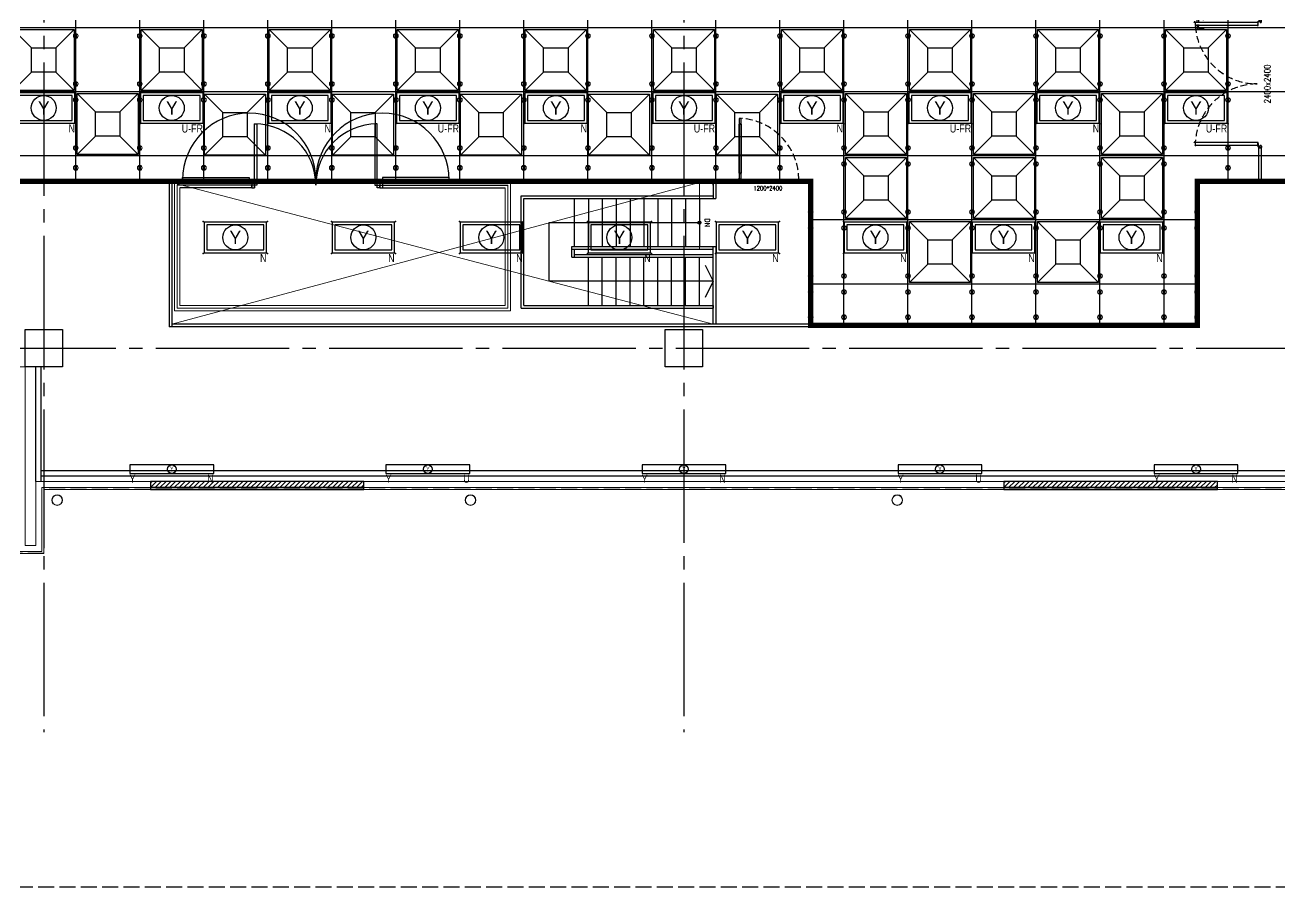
# Model space of a CAD drawing. Extents: x -17313 to 41501, y -1010 to 11880.
# Drawn here: x 12685 to 15037, y -1010 to 605 of the extents above; entities that cross this region are included whole.
import ezdxf
from ezdxf.enums import TextEntityAlignment as Align

# ---------------------------------------------------------------- set-up
doc = ezdxf.new("R2010")
doc.units = 0
doc.header["$LTSCALE"] = 100
for name, pattern in [('188K-SM-03-F10-ARCH-PA-Y2257103$0$AP5A-SM-03-F20-ARCH-PA-Y2230801+Y2230803$0$ALL-PA-TXT-Y2221201$0$DASHED', [19.05, 12.7, -6.35]), ('188K-SM-03-F10-ARCH-PA-Y2257103$0$DASHED', [19.05, 12.7, -6.35]), ('X-S-FAB-L10$0$COL-CEN-LIN', [3.25, 2.5, -0.25, 0.25, -0.25]), ('X-S-FAB-L10$0$HIDDEN', [0.4, 0.3, -0.1])]:
    doc.linetypes.add(name, pattern=pattern)
for name, color, linetype in [('0-xref', 8, 'Continuous'), ('188K-SM-03-F10-ARCH-CEIL-Y2257103$0$K-CEIL-4.2', 8, 'Continuous'), ('188K-SM-03-F10-ARCH-CEIL-Y2257103$0$K-CEIL-4.2-AREA', 8, 'Continuous'), ('188K-SM-03-F10-ARCH-PA-Y2257103$0$K-Door', 53, 'Continuous'), ('188K-SM-03-F10-ARCH-PA-Y2257103$0$K-P1S-4.2-單抗', 53, 'Continuous'), ('188K-SM-03-F10-ARCH-PA-Y2257103$0$K-P2D-4.2-雙抗', 53, 'Continuous'), ('188K-SM-03-F10-ARCH-PA-Y2257103$0$K-岩棉 2hr 7.5-非抗', 53, 'Continuous'), ('188K-SM-06-F10-ELEC-LIGHT-Y2257103$0$E-LIGHT(Y)-N', 253, 'Continuous'), ('188K-SM-06-F10-ELEC-LIGHT-Y2257103$0$E-LIGHT(Y)-U FR', 253, 'Continuous'), ('188K-SM-06-F10-ELEC-LIGHT-Y2257103$0$E-LIGHT(Y)-U XLPE', 253, 'Continuous'), ('188K-SM-06-F10-HVAC-FFU-Y2257103$0$AC-FFU-ULPA+化學濾網-', 254, 'Continuous'), ('188K-SM-07-F15-ARCH-CATW-Y2257103$0$K-扶手', 160, 'Continuous'), ('X-S-FAB-L10$0$0-arr', 8, 'Continuous'), ('X-S-FAB-L10$0$0-DIM-TXT', 8, 'Continuous'), ('X-S-FAB-L10$0$12', 8, 'Continuous'), ('X-S-FAB-L10$0$A-OBJE-MEP', 8, 'Continuous'), ('X-S-FAB-L10$0$A-WALL-EX', 8, 'Continuous'), ('X-S-FAB-L10$0$BLOCK', 8, 'Continuous'), ('X-S-FAB-L10$0$CCL', 8, 'X-S-FAB-L10$0$COL-CEN-LIN'), ('X-S-FAB-L10$0$COL', 8, 'Continuous'), ('X-S-FAB-L10$0$COL-S', 8, 'Continuous'), ('X-S-FAB-L10$0$Door', 8, 'Continuous'), ('X-S-FAB-L10$0$DW_Frame', 8, 'Continuous'), ('X-S-FAB-L10$0$ELEV', 8, 'Continuous'), ('X-S-FAB-L10$0$HID', 8, 'X-S-FAB-L10$0$HIDDEN'), ('X-S-FAB-L10$0$HR', 8, 'Continuous'), ('X-S-FAB-L10$0$OPEN', 8, 'Continuous'), ('X-S-FAB-L10$0$ST', 8, 'Continuous'), ('X-S-FAB-L10$0$TXT', 8, 'Continuous'), ('X-S-FAB-L10$0$WALL_188K_EX', 8, 'Continuous')]:
    doc.layers.add(name, color=color, linetype=linetype)
doc.layers.add('188K-SM-03-F10-ARCH-CEIL-Y2257103$0$K-吊點-標準', color=8, linetype='Continuous', lineweight=9)
doc.layers.add('188K-SM-06-F10-ELEC-LIGHT-Y2257103$0$Defpoints-CAS', color=253, linetype='Continuous', plot=False)
doc.styles.add('188K-SM-03-F10-ARCH-PA-Y2257103$0$14P7-XFDP10$0$AA-TXT', font='simplex.shx', dxfattribs={"width": 0.8, "bigfont": 'chineset.shx'})
doc.styles.add('188K-SM-03-F10-ARCH-PA-Y2257103$0$AP5A-SM-03-F20-ARCH-PA-Y2230801+Y2230803$0$ALL-PA-TXT-Y2221201$0$Standard', font='txt.shx', dxfattribs={"bigfont": 'chineset.shx'})
doc.styles.add('188K-SM-06-F10-ELEC-LIGHT-Y2257103$0$AE', font='isocp.shx', dxfattribs={"bigfont": 'chineset.shx'})
doc.styles.add('188K-SM-06-F10-ELEC-LIGHT-Y2257103$0$Standard', font='arial.ttf')
doc.styles.add('188K-SM-06-F10-ELEC-LIGHT-Y2257103$0$xCI-5-F20-03-燈具$0$Standard', font='')
doc.styles.add('X-S-FAB-L10$0$CHINA', font='simplex.shx', dxfattribs={"width": 0.75, "bigfont": 'chineset.shx'})
doc.styles.add('X-S-FAB-L10$0$Standard', font='', dxfattribs={"width": 0.8})
doc.styles.add('X-S-FAB-L10$0$TG_NOTE_TEXT', font='simplex.shx', dxfattribs={"width": 0.75, "bigfont": 'chineset.shx'})
doc.styles.get('188K-SM-06-F10-ELEC-LIGHT-Y2257103$0$xCI-5-F20-03-燈具$0$Standard').set_extended_font_data('PMingLiU')
doc.styles.get('X-S-FAB-L10$0$Standard').set_extended_font_data('Microsoft JhengHei')
doc.linetypes.add('188K-SM-07-F15-ARCH-CATW-Y2257103$0$FENCELINE1', pattern='A,6.35,-2.54,[133,ltypeshp.shx,S=2.54,R=0,X=-2.54,Y=0],-2.54,25.4', length=36.83)

# ---------------------------------------------------------------- blocks, each defined once
blk = doc.blocks.new('X-S-FAB-L10$0$FAB2-L05')
at = {"layer": 'X-S-FAB-L10$0$CCL'}
for p, q in [((-13440, 11005), (-13440, 0)), ((-12240, 11005), (-12240, 0)), ((-26880, 720), (1210, 720))]:
    blk.add_line(p, q, dxfattribs=at)
at = {"layer": 'X-S-FAB-L10$0$COL-S'}
for points in [[(-13475, 755), (-13405, 755), (-13405, 685), (-13475, 685)], [(-12275, 755), (-12205, 755), (-12205, 685), (-12275, 685)]]:
    blk.add_lwpolyline(points, close=True, dxfattribs=at)
blk = doc.blocks.new('*U220')
at = {"color": 0}
for p, q in [((-5, -5), (-5, 0)), ((235, -5), (235, 0))]:
    blk.add_line(p, q, dxfattribs=at)
for points in [[(0, 0), (0, 115), (4.375, 115), (4.375, 0)], [(230, 0), (230, 115), (225.625, 115), (225.625, 0)]]:
    blk.add_lwpolyline(points, close=True, dxfattribs=at)
for centre, start, end in [((0, 0), 0, 90), ((230, 0), 90, 180)]:
    blk.add_arc(centre, 115, start, end, dxfattribs=at)
at = {"layer": 'X-S-FAB-L10$0$DW_Frame'}
for points in [[(-5, -5), (0, -5), (0, 0), (-5, 0)], [(235, -5), (230, -5), (230, 0), (235, 0)]]:
    blk.add_lwpolyline(points, dxfattribs=at)
at = {"color": 0, "style": 'X-S-FAB-L10$0$TG_NOTE_TEXT', "width": 0.5, "flags": 1}
blk.add_attdef('WH', text='', height=20, dxfattribs=at).set_placement((235, 5), align=Align.BOTTOM_LEFT)
at = {"color": 0, "style": 'X-S-FAB-L10$0$Standard', "width": 0.5}
for tag, p in [('NO', (-5, 5)), ('TYPE', (24.375, 5))]:
    blk.add_attdef(tag, text='', height=10, dxfattribs=at).set_placement(p, align=Align.BOTTOM_RIGHT)
blk.add_attdef('DESC', text='', height=10, dxfattribs=at).set_placement((24.375, 10), align=Align.BOTTOM_LEFT)
blk = doc.blocks.new('X-S-FAB-L10')
at = {"layer": 'X-S-FAB-L10$0$WALL_188K_EX'}
h = blk.add_hatch(dxfattribs=at)
h.set_pattern_fill('LINE', color=256, scale=2, angle=45)
h.set_pattern_definition([(45, (13221.6165, -265), (-4.49013, 4.49013), [])])
h.paths.add_polyline_path([(12920, -261.5), (13320, -261.5), (13320, -250), (12920, -250)])
h = blk.add_hatch(dxfattribs=at)
h.set_pattern_fill('LINE', color=256, scale=2, angle=45)
h.set_pattern_definition([(45, (14821.6165, -265), (-4.49013, 4.49013), [])])
h.paths.add_polyline_path([(14520, -261.5), (14920, -261.5), (14920, -250), (14520, -250)])
for p, q in [((13100, 310, 0), (13100, 315, 0)), ((13360, 310, 0), (13360, 315, 0))]:
    blk.add_line(p, q)
at = {"elevation": 0}
for points in [[(13105, 315), (12980, 315), (12980, 319.4), (13105, 319.4)], [(13355, 315), (13480, 315), (13480, 319.4), (13355, 319.4)]]:
    blk.add_lwpolyline(points, close=True, dxfattribs=at)
for centre in [(13105, 315, 0), (13355, 315, 0)]:
    blk.add_arc(centre, 125, 0, 180)
at = {"layer": 'X-S-FAB-L10$0$0-arr'}
for p, q in [((13960, 155), (13975, 125)), ((13975, 125), (13960, 95))]:
    blk.add_line(p, q, dxfattribs=at)
blk.add_circle((13949, 235), 3, dxfattribs=at)
at = {"layer": 'X-S-FAB-L10$0$12'}
for p, q in [((13667.5, 125), (13667.5, 235)), ((13667.5, 235), (13949, 235)), ((13975, 125), (13667.5, 125))]:
    blk.add_line(p, q, dxfattribs=at)
at = {"layer": 'X-S-FAB-L10$0$A-OBJE-MEP', "lineweight": 0, "flags": 128}
for points in [[(12754.5, -285, 1), (12735.5, -285, 1)], [(13529.5, -285, 1), (13510.5, -285, 1)], [(14329.5, -285, 1), (14310.5, -285, 1)]]:
    blk.add_lwpolyline(points, format="xyb", close=True, dxfattribs=at)
at = {"layer": 'X-S-FAB-L10$0$A-OBJE-MEP', "lineweight": 0}
for centre in [(12745, -285), (13520, -285), (14320, -285)]:
    blk.add_circle(centre, 10, dxfattribs=at)
at = {"layer": 'X-S-FAB-L10$0$A-WALL-EX', "lineweight": 0}
for p, q in [((12920, -265), (12920, -250)), ((13320, -265), (13320, -250)), ((14520, -265), (14520, -250)), ((14920, -265), (14920, -250)), ((12716.5, -261.5), (12716.5, -265)), ((12720, -261.5), (12716.5, -261.5)), ((12716.5, -261.5), (12716.5, -265)), ((12716.5, -265), (12716.5, -381.5)), ((12920, -261.5), (12720, -261.5)), ((14520, -261.5), (13320, -261.5)), ((15120, -261.5), (14920, -261.5)), ((12673.5, -381.5), (12685, -381.5)), ((12673.5, -381.5), (12685, -381.5)), ((12705, -381.5), (12685, -381.5)), ((12705, -381.5), (12716.5, -381.5)), ((12705, -381.5), (12716.5, -381.5))]:
    blk.add_line(p, q, dxfattribs=at)
at = {"layer": 'X-S-FAB-L10$0$A-WALL-EX', "lineweight": 0, "flags": 128}
for points in [[(12685, -35), (12673.5, -35)], [(12685, -370), (12685, -35)], [(12705, -250), (12705, -261.5)], [(12920, -250), (12705, -250)], [(14520, -250), (13320, -250)], [(15135, -250), (14920, -250)], [(12705, -261.5), (12705, -370)], [(12720, -265), (12920, -265)], [(12720, -385), (12720, -265)], [(15120, -265), (12720, -265)], [(15120, -265), (12720, -265)], [(15120, -265), (12720, -265)], [(12920, -265), (12720, -265)], [(12920, -265), (12720, -265)], [(12920, -265), (12720, -265)], [(12920, -265), (12720, -265)], [(13320, -265), (14520, -265)], [(14520, -265), (13320, -265)], [(14520, -265), (13320, -265)], [(14520, -265), (13320, -265)], [(14520, -265), (13320, -265)], [(14920, -265), (15120, -265)], [(15120, -265), (14920, -265)], [(15120, -265), (14920, -265)], [(15120, -265), (14920, -265)], [(15120, -265), (14920, -265)], [(12705, -370), (12685, -370)], [(12673.5, -385), (12716.5, -385)], [(12720, -385), (12716.5, -385)]]:
    blk.add_lwpolyline(points, dxfattribs=at)
at = {"layer": 'X-S-FAB-L10$0$COL'}
blk.add_line((13975, 125), (13667.5, 125), dxfattribs=at)
at = {"layer": 'X-S-FAB-L10$0$COL-S'}
for p, q in [((12685, 35), (12755, 35)), ((12685, -35), (12685, 35)), ((12755, 35), (12755, -35)), ((12755, -35), (12685, -35))]:
    blk.add_line(p, q, dxfattribs=at)
at = {"layer": 'X-S-FAB-L10$0$Door'}
blk.add_line((13110, 300), (13110, 305), dxfattribs=at)
at = {"layer": 'X-S-FAB-L10$0$DW_Frame', "elevation": 0}
for points in [[(13100, 310), (13105, 310), (13105, 315), (13100, 315)], [(13360, 310), (13355, 310), (13355, 315), (13360, 315)]]:
    blk.add_lwpolyline(points, dxfattribs=at)
at = {"layer": 'X-S-FAB-L10$0$ELEV', "lineweight": 0}
for p, q in [((12970, 75), (12970, 305)), ((12975, 300), (12975, 80)), ((13585, 80), (13585, 300)), ((13590, 305), (13590, 75)), ((13590, 75), (12970, 75)), ((12975, 80), (13585, 80))]:
    blk.add_line(p, q, dxfattribs=at)
at = {"layer": 'X-S-FAB-L10$0$ELEV'}
for p, q in [((13110, 305), (12970, 305)), ((13110, 300), (12975, 300)), ((13350, 305), (13590, 305)), ((13350, 300), (13350, 305)), ((13350, 300), (13585, 300))]:
    blk.add_line(p, q, dxfattribs=at)
at = {"layer": 'X-S-FAB-L10$0$ELEV', "lineweight": 0}
blk.add_lwpolyline([(13595, 310), (13595, 70), (12965, 70), (12965, 310)], close=True, dxfattribs=at)
at = {"layer": 'X-S-FAB-L10$0$HID'}
for p, q in [((15120, -265), (12720, -265)), ((12720, -265), (12720, -385)), ((12720, -385), (12670, -385)), ((2509.4, -1010), (17209, -1010))]:
    blk.add_line(p, q, dxfattribs=at)
at = {"layer": 'X-S-FAB-L10$0$HR'}
for p, q in [((13975, 310, 0), (13975, 280, 0)), ((13975, 305, 0), (13975, 310, 0)), ((13975, 310, 0), (13980, 310, 0)), ((13980, 310, 0), (13980, 280, 0)), ((13615, 285), (13975, 285, 0)), ((13615, 75), (13615, 285)), ((13620, 280), (13980, 280, 0)), ((13620, 80), (13620, 280)), ((13710, 190), (13975, 190, 0)), ((13710, 170), (13710, 190)), ((13975, 185, 0), (13975, 190, 0)), ((13975, 45), (13975, 190)), ((13975, 190), (13980, 190)), ((13980, 190), (13980, 45)), ((13710, 185), (13975, 185, 0)), ((13710, 170), (13975, 170)), ((13715, 170), (13715, 185)), ((13715, 175), (13975, 175)), ((13975, 170), (13975, 175)), ((13615, 75), (13975, 75)), ((13620, 80), (13975, 80)), ((13975, 80), (13975, 75)), ((13980, 45), (13975, 45))]:
    blk.add_line(p, q, dxfattribs=at)
at = {"layer": 'X-S-FAB-L10$0$OPEN', "lineweight": 0}
for p, q in [((12960, 310, 0), (13949, 310, 0)), ((12960, 45, 0), (12960, 310, 0)), ((13949, 310, 0), (12960, 45, 0)), ((12960, 310, 0), (13975, 45, 0)), ((13949, 310, 0), (13949, 185, 0)), ((13949, 185, 0), (13975, 185, 0)), ((13975, 185, 0), (13975, 45, 0)), ((13975, 45, 0), (12960, 45, 0))]:
    blk.add_line(p, q, dxfattribs=at)
at = {"layer": 'X-S-FAB-L10$0$OPEN'}
blk.add_line((13975, 45, 0), (13975, 185, 0), dxfattribs=at)
at = {"layer": 'X-S-FAB-L10$0$ST'}
for p, q in [((13715, 190), (13715, 280)), ((13741, 280), (13741, 190)), ((13767, 280), (13767, 190)), ((13793, 280), (13793, 190)), ((13819, 280), (13819, 190)), ((13845, 280), (13845, 190)), ((13871, 280), (13871, 190)), ((13897, 280), (13897, 190)), ((13923, 280), (13923, 190)), ((13949, 280), (13949, 190)), ((13741, 80), (13741, 170)), ((13767, 80), (13767, 170)), ((13793, 80), (13793, 170)), ((13819, 80), (13819, 170)), ((13845, 80), (13845, 170)), ((13871, 80), (13871, 170)), ((13897, 80), (13897, 170)), ((13923, 80), (13923, 170)), ((13949, 80), (13949, 170)), ((13975, 80), (13975, 170))]:
    blk.add_line(p, q, dxfattribs=at)
at = {"layer": 'X-S-FAB-L10$0$WALL_188K_EX'}
for points in [[(12920, -261.5), (13320, -261.5), (13320, -250), (12920, -250)], [(14520, -261.5), (14920, -261.5), (14920, -250), (14520, -250)], [(12920, -265), (13320, -265), (13320, -261.5), (12920, -261.5)], [(14520, -265), (14920, -265), (14920, -261.5), (14520, -261.5)]]:
    blk.add_lwpolyline(points, close=True, dxfattribs=at)
at = {"layer": 'X-S-FAB-L10$0$BLOCK'}
blk.add_blockref('X-S-FAB-L10$0$FAB2-L05', (26160, -720), dxfattribs=at)
at = {"layer": 'X-S-FAB-L10$0$Door'}
blk.add_blockref('*U220', (13115, 305), dxfattribs=at)
at = {"style": 'X-S-FAB-L10$0$TG_NOTE_TEXT', "width": 0.5, "flags": 1}
for p in [(7463.3, 9020), (18268.3, 8649), (11197.8, 4800.2), (16485.8, 4800.2), (25420.3, 2635), (13360, 320, 0), (7463.3, -33.3)]:
    blk.add_attdef('WH', text='', height=20, dxfattribs=at).set_placement(p, align=Align.BOTTOM_LEFT)
at = {"width": 0.5}
for style, p in [('X-S-FAB-L10$0$TG_NOTE_TEXT', (7585, 9020)), ('X-S-FAB-L10$0$TG_NOTE_TEXT', (18390, 8649)), ('X-S-FAB-L10$0$TG_NOTE_TEXT', (11117.5, 4813.5)), ('X-S-FAB-L10$0$TG_NOTE_TEXT', (16607.5, 4813.5)), ('X-S-FAB-L10$0$TG_NOTE_TEXT', (25350, 2635)), ('X-S-FAB-L10$0$Standard', (13129.4, 325, 0)), ('X-S-FAB-L10$0$TG_NOTE_TEXT', (7585, -20))]:
    blk.add_attdef('DESC', text='', height=10, dxfattribs=dict(at, style=style)).set_placement(p, align=Align.BOTTOM_LEFT)
for tag, style, p in [('TYPE', 'X-S-FAB-L10$0$TG_NOTE_TEXT', (7619.3, 9020)), ('NO', 'X-S-FAB-L10$0$TG_NOTE_TEXT', (7650.1, 9020)), ('TYPE', 'X-S-FAB-L10$0$TG_NOTE_TEXT', (18424.2, 8649)), ('NO', 'X-S-FAB-L10$0$TG_NOTE_TEXT', (18455, 8649)), ('NO', 'X-S-FAB-L10$0$TG_NOTE_TEXT', (11088.6, 4813.5)), ('TYPE', 'X-S-FAB-L10$0$TG_NOTE_TEXT', (11151.8, 4813.5)), ('TYPE', 'X-S-FAB-L10$0$TG_NOTE_TEXT', (16641.8, 4813.5)), ('NO', 'X-S-FAB-L10$0$TG_NOTE_TEXT', (16672.6, 4813.5)), ('NO', 'X-S-FAB-L10$0$TG_NOTE_TEXT', (25313, 2635)), ('TYPE', 'X-S-FAB-L10$0$TG_NOTE_TEXT', (25350, 2635)), ('NO', 'X-S-FAB-L10$0$Standard', (13100, 320, 0)), ('TYPE', 'X-S-FAB-L10$0$Standard', (13129.4, 320, 0)), ('TYPE', 'X-S-FAB-L10$0$TG_NOTE_TEXT', (7619.3, -20)), ('NO', 'X-S-FAB-L10$0$TG_NOTE_TEXT', (7650.1, -20))]:
    blk.add_attdef(tag, text='', height=10, dxfattribs=dict(at, style=style)).set_placement(p, align=Align.BOTTOM_RIGHT)
at = {"style": 'X-S-FAB-L10$0$TG_NOTE_TEXT', "width": 0.5, "flags": 1}
for rotation, p in [(180, (43, 7480)), (180, (943, 7480)), (90, (24310, 3717.8)), (270, (17080, 1711.7))]:
    blk.add_attdef('WH', text='', height=20, rotation=rotation, dxfattribs=at).set_placement(p, align=Align.BOTTOM_LEFT)
at = {"width": 0.5}
for rotation, style, p in [(180, 'X-S-FAB-L10$0$Standard', (317.6, 7480)), (180, 'X-S-FAB-L10$0$Standard', (1217.6, 7480)), (90, 'X-S-FAB-L10$0$TG_NOTE_TEXT', (24310, 3647.5)), (270, 'X-S-FAB-L10$0$TG_NOTE_TEXT', (17080, 1605))]:
    blk.add_attdef('DESC', text='', height=10, rotation=rotation, dxfattribs=dict(at, style=style)).set_placement(p, align=Align.BOTTOM_LEFT)
for tag, rotation, style, p in [('TYPE', 180, 'X-S-FAB-L10$0$Standard', (317.6, 7480)), ('NO', 180, 'X-S-FAB-L10$0$Standard', (347, 7480)), ('TYPE', 180, 'X-S-FAB-L10$0$Standard', (1217.6, 7480)), ('NO', 180, 'X-S-FAB-L10$0$Standard', (1247, 7480)), ('TYPE', 90, 'X-S-FAB-L10$0$TG_NOTE_TEXT', (24310, 3647.5)), ('NO', 90, 'X-S-FAB-L10$0$TG_NOTE_TEXT', (24310, 3610.5)), ('TYPE', 270, 'X-S-FAB-L10$0$TG_NOTE_TEXT', (17080, 1605)), ('NO', 270, 'X-S-FAB-L10$0$TG_NOTE_TEXT', (17080, 1573))]:
    blk.add_attdef(tag, text='', height=10, rotation=rotation, dxfattribs=dict(at, style=style)).set_placement(p, align=Align.BOTTOM_RIGHT)
at = {"layer": 'X-S-FAB-L10$0$0-DIM-TXT', "style": 'X-S-FAB-L10$0$CHINA', "width": 0.75}
for p in [(667.4, 7855.1, -2689.4), (22627.4, 6728.8), (25644.7, 6728.8), (24778.8, 5569.1), (1118.3, 4980), (417.8, 4594.6), (23874.8, 4355), (22927.4, 4330.1), (23749.9, 3901.4), (417.8, 3765.2), (1118.3, 3730), (417.8, 3115.8), (536.9, 2227.8), (16909, 1782.7), (888.4, 880.5), (16977.4, 750), (18878.8, 750), (25641.2, 553.2), (21364, 526.9)]:
    blk.add_attdef('HIG', text='', height=80, dxfattribs=at).set_placement(p, align=Align.MIDDLE_LEFT)
at = {"layer": 'X-S-FAB-L10$0$TXT', "style": 'X-S-FAB-L10$0$CHINA'}
blk.add_text('DN', height=9, rotation=270, dxfattribs=at).set_placement((13964, 235, 0), align=Align.MIDDLE_CENTER)
blk = doc.blocks.new('188K-SM-03-F10-ARCH-CEIL-Y2257103$0$A$C2CA95053')
h = blk.add_hatch(color=256)
edge = h.paths.add_edge_path()
edge.add_arc((0, 0), 0.5, 0, 360)
for p, q in [((3.2, 3.2), (-3.2, -3.2)), ((3.2, -3.2), (-3.2, 3.2))]:
    blk.add_line(p, q)
blk.add_lwpolyline([(-1.6, 2.5), (-1.6, -2.5), (1.6, -2.5), (1.6, 2.5)], close=True)
for radius in [4.5, 0.5]:
    blk.add_circle((0, 0), radius)
blk = doc.blocks.new('188K-SM-03-F10-ARCH-CEIL-Y2257103$0$天花板吊點-附調整片 - 3_8_螺桿吊架 100 mm 高調整片-V1-1FL')
blk.add_blockref('188K-SM-03-F10-ARCH-CEIL-Y2257103$0$A$C2CA95053', (0, 0))
blk = doc.blocks.new('188K-SM-03-F10-ARCH-CEIL-Y2257103')
at = {"layer": '188K-SM-03-F10-ARCH-CEIL-Y2257103$0$K-CEIL-4.2'}
for p, q in [((12780, 312.7), (12780, 8632.2)), ((12900, 312.7), (12900, 8632.2)), ((13020, 312.7), (13020, 8632.2)), ((13140, 312.7), (13140, 8632.2)), ((13260, 312.7), (13260, 8632.2)), ((13380, 312.7), (13380, 8632.2)), ((13500, 312.7), (13500, 8632.2)), ((13620, 312.7), (13620, 8632.2)), ((13740, 312.7), (13740, 8632.2)), ((13860, 312.7), (13860, 8632.2)), ((13980, 312.7), (13980, 8632.2)), ((14100, 312.7), (14100, 8632.2)), ((14220, 42.7), (14220, 8632.2)), ((14340, 42.7), (14340, 8632.2)), ((14460, 42.7), (14460, 8632.2)), ((14580, 42.7), (14580, 8632.2)), ((14700, 42.7), (14700, 8632.2)), ((14820, 42.7), (14820, 8632.2)), ((14940, 312.7), (14940, 8632.2)), ((16747.2, 600), (1847.7, 600)), ((16747.2, 480), (1847.7, 480)), ((16747.2, 360), (1847.7, 360)), ((14882.2, 240), (14157.7, 240)), ((14882.2, 120), (14157.7, 120))]:
    blk.add_line(p, q, dxfattribs=at)
at = {"layer": '188K-SM-03-F10-ARCH-CEIL-Y2257103$0$K-CEIL-4.2-AREA', "elevation": 0}
blk.add_lwpolyline([(24297.2, 2067.7), (16747.2, 2067.7), (16747.2, 312.7), (14882.2, 312.7), (14882.2, 42.7), (14157.7, 42.7), (14157.7, 312.7), (1847.7, 312.7), (1847.7, 8305.8), (1767.7, 8305.8), (1767.7, 8632.2), (17592.2, 8632.2), (17592.2, 8626.2), (18934.7, 8626.2), (18934.7, 8592.2), (19317.2, 8592.2), (19317.2, 7537.7), (19282.2, 7537.7), (19282.2, 7462.2), (19317.2, 7462.2), (19317.2, 7317.2), (21180, 7317.2)], dxfattribs=at)
at = {"layer": '188K-SM-03-F10-ARCH-CEIL-Y2257103$0$K-吊點-標準', "color": 170, "lineweight": 18, "rotation": 179.9999999999997}
for p in [(12780, 585), (12900, 585), (13020, 585), (13140, 585), (13260, 585), (13380, 585), (13500, 585), (13620, 585), (13740, 585), (13860, 585), (13980, 585), (14100, 585), (14220, 585), (14340, 585), (14460, 585), (14580, 585), (14700, 585), (14820, 585), (14940, 585), (12780, 495), (12900, 495), (13020, 495), (13140, 495), (13260, 495), (13380, 495), (13500, 495), (13620, 495), (13740, 495), (13860, 495), (13980, 495), (14100, 495), (14220, 495), (14340, 495), (14460, 495), (14580, 495), (14700, 495), (14820, 495), (14940, 495), (12780, 465), (12900, 465), (13020, 465), (13140, 465), (13260, 465), (13380, 465), (13500, 465), (13620, 465), (13740, 465), (13860, 465), (13980, 465), (14100, 465), (14220, 465), (14340, 465), (14460, 465), (14580, 465), (14700, 465), (14820, 465), (14940, 465), (12780, 375), (12900, 375), (13020, 375), (13140, 375), (13260, 375), (13380, 375), (13500, 375), (13620, 375), (13740, 375), (13860, 375), (13980, 375), (14100, 375), (14220, 375), (14340, 375), (14460, 375), (14580, 375), (14700, 375), (14820, 375), (14940, 375), (12780, 337.7, 0), (12900, 337.7, 0), (13020, 337.7, 0), (13140, 337.7, 0), (13260, 337.7, 0), (13380, 337.7, 0), (13500, 337.7, 0), (13620, 337.7, 0), (13740, 337.7, 0), (13860, 337.7, 0), (13980, 337.7, 0), (14100, 337.7, 0), (14220, 345), (14340, 345), (14460, 345), (14580, 345), (14700, 345), (14820, 345), (14940, 337.7, 0), (14157.7, 255), (14220, 255), (14340, 255), (14460, 255), (14580, 255), (14700, 255), (14820, 255), (14882.2, 255, 0), (14157.7, 225), (14220, 225), (14340, 225), (14460, 225), (14580, 225), (14700, 225), (14820, 225), (14882.2, 225, 0), (14157.7, 135), (14220, 135), (14340, 135), (14460, 135), (14580, 135), (14700, 135), (14820, 135), (14882.2, 135, 0), (14157.7, 105), (14220, 105), (14340, 105), (14460, 105), (14580, 105), (14700, 105), (14820, 105), (14882.2, 105, 0), (14157.7, 57.8, 0), (14220, 57.8, 0), (14340, 57.8, 0), (14460, 57.8, 0), (14580, 57.8, 0), (14700, 57.8, 0), (14820, 57.8, 0), (14882.2, 57.8, 0)]:
    blk.add_blockref('188K-SM-03-F10-ARCH-CEIL-Y2257103$0$天花板吊點-附調整片 - 3_8_螺桿吊架 100 mm 高調整片-V1-1FL', p, dxfattribs=at)
blk = doc.blocks.new('188K-SM-06-F10-HVAC-FFU-Y2257103$0$H-FFU-ULPA+化濾')
for p, q in [((-82.9, 82.9), (-117.2, 117.3)), ((-37.1, 82.9), (-2.7, 117.3)), ((-117.2, 2.8), (-82.9, 37.1)), ((-2.7, 2.8), (-37.1, 37.1))]:
    blk.add_line(p, q)
for points in [[(-2.7, 2.8), (-2.7, 117.3), (-117.2, 117.3), (-117.2, 2.8)], [(-37.1, 37.1), (-37.1, 82.9), (-82.9, 82.9), (-82.9, 37.1)]]:
    blk.add_lwpolyline(points, close=True)
blk = doc.blocks.new('188K-SM-06-F10-HVAC-FFU-Y2257103')
at = {"layer": '188K-SM-06-F10-HVAC-FFU-Y2257103$0$AC-FFU-ULPA+化學濾網-', "xscale": -1}
for p in [(12660, 480), (12900, 480), (13140, 480), (13380, 480), (13620, 480), (13860, 480), (14100, 480), (14340, 480), (14580, 480), (14820, 480), (12780, 360), (13018.5, 358.5), (13258.5, 358.5), (13498.5, 358.5), (13738.5, 358.5), (13978.5, 358.5), (14220, 360), (14460, 360), (14700, 360), (14220, 240), (14460, 240), (14700, 240), (14340, 120), (14580, 120)]:
    blk.add_blockref('188K-SM-06-F10-HVAC-FFU-Y2257103$0$H-FFU-ULPA+化濾', p, dxfattribs=at)
blk = doc.blocks.new('188K-SM-06-F10-ELEC-LIGHT-Y2257103$0$防塵防水燈(黃光)-CAS')
at = {"ltscale": 600}
blk.add_lwpolyline([(-78.5, -8.1), (78.5, -8.1), (78.5, 8.1), (-78.5, 8.1)], close=True, dxfattribs=at)
blk.add_circle((0, 0), 8.1, dxfattribs=at)
at = {"style": '188K-SM-06-F10-ELEC-LIGHT-Y2257103$0$AE', "width": 0.7}
blk.add_text('Y', height=10, dxfattribs=at).set_placement((0, 0), align=Align.MIDDLE)
at = {"style": '188K-SM-06-F10-ELEC-LIGHT-Y2257103$0$Standard', "width": 0.8}
for s, p in [('Y', (-68, -18.1)), ('N', (78.5, -18.1))]:
    blk.add_text(s, height=15, dxfattribs=at).set_placement(p, align=Align.MIDDLE_RIGHT)
blk = doc.blocks.new('*U334')
at = {"ltscale": 600}
blk.add_lwpolyline([(-78.5, -8.1), (78.5, -8.1), (78.5, 8.1), (-78.5, 8.1)], close=True, dxfattribs=at)
blk.add_circle((0, 0), 8.1, dxfattribs=at)
at = {"style": '188K-SM-06-F10-ELEC-LIGHT-Y2257103$0$AE', "width": 0.7}
blk.add_text('Y', height=10, dxfattribs=at).set_placement((0, 0), align=Align.MIDDLE)
at = {"style": '188K-SM-06-F10-ELEC-LIGHT-Y2257103$0$Standard', "width": 0.8}
for s, p in [('Y', (-68, -18.1)), ('U', (78.5, -18.1))]:
    blk.add_text(s, height=15, dxfattribs=at).set_placement(p, align=Align.MIDDLE_RIGHT)
blk = doc.blocks.new('*U247')
for p, q in [((58.5, 28.5), (-58.5, 28.5)), ((-58.5, 28.5), (-58.5, -28.5)), ((58.5, -28.5), (58.5, 28.5)), ((53.4, 23.4), (-53.4, 23.4)), ((-53.4, 23.4), (-53.4, -23.4)), ((53.4, -23.4), (53.4, 23.4)), ((-53.4, -23.4), (53.4, -23.4)), ((-58.5, -28.5), (58.5, -28.5))]:
    blk.add_line(p, q)
blk.add_circle((0, 0), 23.4)
at = {"layer": '188K-SM-06-F10-ELEC-LIGHT-Y2257103$0$Defpoints-CAS'}
for p in [(-60, 30), (-60, 30), (60, 30), (-60, -30), (60, -30)]:
    blk.add_point(p, dxfattribs=at)
at = {"style": '188K-SM-06-F10-ELEC-LIGHT-Y2257103$0$xCI-5-F20-03-燈具$0$Standard'}
blk.add_text('Y', height=25, dxfattribs=at).set_placement((0, 0), align=Align.MIDDLE)
at = {"style": '188K-SM-06-F10-ELEC-LIGHT-Y2257103$0$Standard', "width": 0.8}
blk.add_text('U-FR', height=15, rotation=360, dxfattribs=at).set_placement((58.5, -38.5), align=Align.MIDDLE_RIGHT)
blk = doc.blocks.new('188K-SM-06-F10-ELEC-LIGHT-Y2257103$0$背掀式無塵室燈具(黃光)-CAS')
at = {"color": 0}
for p, q in [((53.4, 23.4), (-53.4, 23.4)), ((-53.4, 23.4), (-53.4, -23.4)), ((53.4, -23.4), (53.4, 23.4)), ((-53.4, -23.4), (53.4, -23.4))]:
    blk.add_line(p, q, dxfattribs=at)
blk.add_lwpolyline([(-58.5, -28.5), (58.5, -28.5), (58.5, 28.5), (-58.5, 28.5)], close=True, dxfattribs=at)
blk.add_circle((0, 0), 23.4, dxfattribs=at)
at = {"layer": '188K-SM-06-F10-ELEC-LIGHT-Y2257103$0$Defpoints-CAS'}
for p in [(-60, 30), (-60, 30), (60, 30), (-60, -30), (60, -30)]:
    blk.add_point(p, dxfattribs=at)
at = {"color": 0, "style": '188K-SM-06-F10-ELEC-LIGHT-Y2257103$0$xCI-5-F20-03-燈具$0$Standard'}
blk.add_text('Y', height=25, dxfattribs=at).set_placement((0, 0), align=Align.MIDDLE)
at = {"style": '188K-SM-06-F10-ELEC-LIGHT-Y2257103$0$Standard', "width": 0.8}
blk.add_text('N', height=15, rotation=360, dxfattribs=at).set_placement((58.5, -38.5), align=Align.MIDDLE_RIGHT)
blk = doc.blocks.new('188K-SM-06-F10-ELEC-LIGHT-Y2257103')
at = {"layer": '188K-SM-06-F10-ELEC-LIGHT-Y2257103$0$E-LIGHT(Y)-N'}
for name, p in [('188K-SM-06-F10-ELEC-LIGHT-Y2257103$0$背掀式無塵室燈具(黃光)-CAS', (12720, 450)), ('188K-SM-06-F10-ELEC-LIGHT-Y2257103$0$背掀式無塵室燈具(黃光)-CAS', (13200, 450)), ('188K-SM-06-F10-ELEC-LIGHT-Y2257103$0$背掀式無塵室燈具(黃光)-CAS', (13680, 450)), ('188K-SM-06-F10-ELEC-LIGHT-Y2257103$0$背掀式無塵室燈具(黃光)-CAS', (14160, 450)), ('188K-SM-06-F10-ELEC-LIGHT-Y2257103$0$背掀式無塵室燈具(黃光)-CAS', (14640, 450)), ('188K-SM-06-F10-ELEC-LIGHT-Y2257103$0$背掀式無塵室燈具(黃光)-CAS', (13079.1, 207.2)), ('188K-SM-06-F10-ELEC-LIGHT-Y2257103$0$背掀式無塵室燈具(黃光)-CAS', (13319.1, 207.2)), ('188K-SM-06-F10-ELEC-LIGHT-Y2257103$0$背掀式無塵室燈具(黃光)-CAS', (13559.1, 207.2)), ('188K-SM-06-F10-ELEC-LIGHT-Y2257103$0$背掀式無塵室燈具(黃光)-CAS', (13799.1, 207.2)), ('188K-SM-06-F10-ELEC-LIGHT-Y2257103$0$背掀式無塵室燈具(黃光)-CAS', (14039.1, 207.2)), ('188K-SM-06-F10-ELEC-LIGHT-Y2257103$0$背掀式無塵室燈具(黃光)-CAS', (14279.1, 207.2)), ('188K-SM-06-F10-ELEC-LIGHT-Y2257103$0$背掀式無塵室燈具(黃光)-CAS', (14519.1, 207.2)), ('188K-SM-06-F10-ELEC-LIGHT-Y2257103$0$背掀式無塵室燈具(黃光)-CAS', (14759.1, 207.2)), ('188K-SM-06-F10-ELEC-LIGHT-Y2257103$0$防塵防水燈(黃光)-CAS', (12960, -226.9, 0)), ('188K-SM-06-F10-ELEC-LIGHT-Y2257103$0$防塵防水燈(黃光)-CAS', (13920, -226.9, 0)), ('188K-SM-06-F10-ELEC-LIGHT-Y2257103$0$防塵防水燈(黃光)-CAS', (14880, -226.9, 0))]:
    blk.add_blockref(name, p, dxfattribs=at)
at = {"layer": '188K-SM-06-F10-ELEC-LIGHT-Y2257103$0$E-LIGHT(Y)-U FR'}
for p in [(12960, 450), (13440, 450), (13920, 450), (14400, 450), (14880, 450)]:
    blk.add_blockref('*U247', p, dxfattribs=at)
at = {"layer": '188K-SM-06-F10-ELEC-LIGHT-Y2257103$0$E-LIGHT(Y)-U XLPE'}
for p in [(13440, -226.9, 0), (14400, -226.9, 0)]:
    blk.add_blockref('*U334', p, dxfattribs=at)
blk = doc.blocks.new('188K-SM-03-F10-ARCH-PA-Y2257103$0$雙開門-2400×2400')
for p, q in [((225.2, 117.7), (223.8, 117.6)), ((229.2, 117.7), (225.2, 117.7)), ((229.2, 119), (229.2, 114.1)), ((230, 119), (229.2, 119)), ((230, 114.1), (230, 119)), ((225.2, 115.5), (229.2, 115.5)), ((229.2, 114.1), (230, 114.1)), ((0, 2.5), (0, -2.5)), ((0, -1.9), (0, 1.9)), ((0.6, 2.5), (3, 2.5)), ((3, 2.5), (3, 0.2)), ((3, 0.2), (3, 0.2)), ((239.4, 2.5), (237, 2.5)), ((237, 2.5), (237, -0.2)), ((237, -0.2), (237, 0)), ((240, 2.5), (240, -2.5)), ((240, -1.9), (240, 1.9)), ((3, -2.5), (0.6, -2.5)), ((4.7, -1.9), (3, -2.5)), ((3.7, -0.6), (3.9, -0.6)), ((3.9, -0.6), (4, -0.6)), ((4.1, -0.7), (4, -0.7)), ((4, -0.7), (4, -1.5)), ((4, -1.5), (4.6, -1.5)), ((4.5, -0.2), (4.1, -0.2)), ((4.1, -0.7), (4.1, -0.7)), ((4.6, -0.7), (4.5, -0.7)), ((4.5, -0.7), (4.5, -0.7)), ((4.6, -0.6), (4.7, -0.6)), ((4.6, -1.5), (4.6, -0.7)), ((4.7, -0.6), (4.8, -0.6)), ((5, -0.8), (5, -1.5)), ((235, -0.8), (235, -1.5)), ((235.3, -0.6), (235.2, -0.6)), ((235.4, -0.6), (235.3, -0.6)), ((235.3, -1.9), (237, -2.5)), ((235.4, -1.5), (235.4, -0.7)), ((235.4, -0.7), (235.5, -0.7)), ((236, -1.5), (235.4, -1.5)), ((235.5, -0.2), (235.9, -0.2)), ((235.5, -0.7), (235.5, -0.7)), ((235.9, -0.7), (235.9, -0.7)), ((235.9, -0.7), (236, -0.7)), ((236.1, -0.6), (236, -0.6)), ((236, -0.7), (236, -1.5)), ((236.3, -0.6), (236.1, -0.6)), ((237, -2.5), (239.4, -2.5))]:
    blk.add_line(p, q)
for points in [[(10.9, 121.6), (10.9, 123.4), (10.9, 121.6), (4.3, 121.6), (4.3, 121.5), (4.7, 121.5), (4.7, 120.4, 0.414214), (4.8, 120.3), (5, 120.3), (5, 120.4), (4.9, 120.4), (4.9, 121.4), (5, 121.4), (5, 4.1), (4.9, 4.1), (4.9, 5.1), (5, 5.1), (5, 5.2), (4.8, 5.2, 0.414214), (4.7, 5.1), (4.7, 4, 0.414214), (4.8, 3.8), (10.2, 3.8, 0.414214), (10.3, 4), (10.3, 5.1, 0.414214), (10.2, 5.2), (10, 5.2), (10, 5.1), (10.1, 5.1), (10.1, 4.1), (10, 4.1), (10, 121.4), (10.1, 121.4), (10.1, 120.4), (10, 120.4), (10, 120.3), (10.2, 120.3, 0.414214), (10.3, 120.4), (10.3, 121.4), (11.1, 121.4, 0.414214), (11.1, 121.4), (11.1, 123.6, 0.414214), (11.1, 123.7), (10.3, 123.7), (10.3, 123.4), (10.9, 123.4)], [(235.9, 121.6), (235.9, 123.4), (235.9, 121.6), (229.3, 121.6), (229.3, 121.5), (229.7, 121.5), (229.7, 120.4, 0.414214), (229.8, 120.3), (230, 120.3), (230, 120.4), (229.9, 120.4), (229.9, 121.4), (230, 121.4), (230, 4.1), (229.9, 4.1), (229.9, 5.1), (230, 5.1), (230, 5.2), (229.8, 5.2, 0.414214), (229.7, 5.1), (229.7, 4, 0.414214), (229.8, 3.8), (235.2, 3.8, 0.414214), (235.3, 4), (235.3, 5.1, 0.414214), (235.2, 5.2), (235, 5.2), (235, 5.1), (235.1, 5.1), (235.1, 4.1), (235, 4.1), (235, 121.4), (235.1, 121.4), (235.1, 120.4), (235, 120.4), (235, 120.3), (235.2, 120.3, 0.414214), (235.3, 120.4), (235.3, 121.4), (236.1, 121.4, 0.414214), (236.1, 121.4), (236.1, 123.6, 0.414214), (236.1, 123.7), (235.3, 123.7), (235.3, 123.4), (235.9, 123.4)], [(235.8, 117.7), (239.8, 117.7), (241.2, 117.6, -0.327495), (242, 116.9, -0.089847), (242.2, 106.2, -1.144881), (240.3, 106.6, 0.137079), (240.3, 114.9, 0.349357), (239.8, 115.5), (235.8, 115.5)]]:
    blk.add_lwpolyline(points, format="xyb")
blk.add_lwpolyline([(235, 114.1), (235, 119), (235.8, 119), (235.8, 114.1)], close=True)
at = {"ltscale": 500}
for points in [[(3.3, 0.3), (3.3, 3.1), (3, 3.1), (3, 0.3)], [(8.5, 3.8), (4, 3.8), (4, 4.1), (8.5, 4.1)], [(231.5, 3.8), (236, 3.8), (236, 4.1), (231.5, 4.1)], [(236.7, -0.1), (236.7, 3.1), (237, 3.1), (237, -0.1)]]:
    blk.add_lwpolyline(points, close=True, dxfattribs=at)
at = {"linetype": '188K-SM-03-F10-ARCH-PA-Y2257103$0$DASHED', "ltscale": 0.01}
for centre, start, end in [((3.5, 5.1), 0, 85.9993), ((236.5, 5.1), 94.0007, 180)]:
    blk.add_arc(centre, 116.5, start, end, dxfattribs=at)
for centre, radius, start, end in [((0.6, 1.9), 0.598, 90, 180), ((3.9, 0.2), 0.855, 178.2453, 256.7344), ((236.3, 0), 0.659, 270, 360), ((239.4, 1.9), 0.598, 0, 90), ((0.6, -1.9), 0.598, 180, 270), ((4.3, -0.6), 0.427, 111.7868, 180), ((4, -0.7), 0.11, 360, 90), ((4.3, -0.6), 0.427, 0, 68.2132), ((4.6, -0.7), 0.11, 90, 180), ((4.5, -1.5), 0.5, 288.9704, 0), ((4.8, -0.8), 0.2, 0, 90), ((235.2, -0.8), 0.2, 90, 180), ((235.5, -1.5), 0.5, 180, 251.0296), ((235.7, -0.6), 0.427, 111.7868, 180), ((235.4, -0.7), 0.11, 360, 90), ((235.7, -0.6), 0.427, 0, 68.2132), ((236, -0.7), 0.11, 90, 180), ((239.4, -1.9), 0.598, 270, 360)]:
    blk.add_arc(centre, radius, start, end)
for centre, major_axis, start_param, end_param in [((252.5, 110.9), (-21.3, 21.3), 0.585307, 0.943734), ((223.8, 106.3), (-0.707, 0.707), 0.872811, 4.284184), ((223.9, 116.7), (0.624, 0.624), 0.866962, 2.13291), ((239.6, 110.8), (-10.9, 10.9), 0.51383, 1.058752), ((225.3, 114.9), (-0.417, 0.417), -0.669314, 0.675093)]:
    blk.add_ellipse(centre, major_axis=major_axis, ratio=1, start_param=start_param, end_param=end_param)
at = {"ltscale": 500, "extrusion": (0, 0, -1)}
blk.add_ellipse((3.5, 3.6), major_axis=(0.495, 0.495), ratio=1, start_param=3.926991, end_param=10.210176, dxfattribs=at)
at = {"ltscale": 500}
blk.add_ellipse((236.5, 3.6), major_axis=(-0.495, 0.495), ratio=1, start_param=3.926991, end_param=10.210176, dxfattribs=at)
at = {"color": 8, "style": '188K-SM-03-F10-ARCH-PA-Y2257103$0$14P7-XFDP10$0$AA-TXT', "width": 0.8}
blk.add_text('2400x2400', height=12, dxfattribs=at).set_placement((120, -13.5), align=Align.MIDDLE_CENTER)
blk = doc.blocks.new('188K-SM-03-F10-ARCH-PA-Y2257103$0$單開庫板門-1200x2400)圓型拉環鎖+輔助鎖)')
at = {"ltscale": 0.1}
for p, q in [((26008.6, -11403.6), (26004.5, -11403.6)), ((26004.5, -11403.6), (26004.5, -11414.1)), ((26008.6, -11414.1), (26008.6, -11403.6)), ((26004.5, -11414.1), (26004.5, -11415.3)), ((26004.5, -11414.1), (26008.6, -11414.1)), ((26004.5, -11415.4), (26004.6, -11415.5)), ((26008.6, -11414), (26004.6, -11414)), ((26004.6, -11414.3), (26004.6, -11414.2)), ((26004.6, -11415.3), (26004.6, -11414.5)), ((26004.7, -11414.1), (26006.5, -11414.1)), ((26005.1, -11414.4), (26004.7, -11414.4)), ((26004.7, -11414.5), (26005.1, -11414.5)), ((26004.7, -11414.5), (26004.7, -11506)), ((26004.7, -11506), (26004.7, -11414.5)), ((26004.7, -11414.5), (26004.7, -11414.5)), ((26004.7, -11415.4), (26004.7, -11415.3)), ((26005.2, -11414.4), (26005.2, -11414.4)), ((26006.5, -11414.1), (26006.6, -11414.1)), ((26006.6, -11414.1), (26006.6, -11414.1)), ((26006.6, -11414.1), (26008.4, -11414.1)), ((26008.4, -11414.4), (26008, -11414.4)), ((26008, -11414.4), (26008, -11414.4)), ((26008, -11414.5), (26008.4, -11414.5)), ((26008.4, -11506), (26008.4, -11414.5)), ((26008.4, -11414.5), (26008.4, -11414.5)), ((26008.4, -11414.5), (26008.4, -11506)), ((26008.4, -11415.3), (26008.4, -11415.4)), ((26008.5, -11414.2), (26008.5, -11414.3)), ((26008.5, -11414.5), (26008.5, -11415.3)), ((26008.5, -11415.5), (26008.6, -11415.4)), ((26008.6, -11415.3), (26008.6, -11414.1)), ((25999.5, -11519.7), (25999.5, -11523.2)), ((26002.5, -11519.1), (26000, -11519.1)), ((26000, -11523.7), (26002.4, -11523.7)), ((26002.4, -11523.7), (26004.1, -11522.6)), ((26002.9, -11518.5), (26002.6, -11518.5)), ((26002.6, -11518.5), (26002.6, -11521)), ((26002.6, -11521.9), (26002.6, -11519.3)), ((26002.6, -11521), (26002.9, -11521)), ((26003.4, -11521.9), (26002.6, -11521.9)), ((26002.9, -11521), (26002.9, -11518.5)), ((26003.3, -11522.2), (26003.3, -11522)), ((26003.3, -11522), (26003.4, -11522)), ((26004, -11522.2), (26003.3, -11522.2)), ((26008.3, -11517.5), (26003.6, -11517.5)), ((26003.6, -11517.5), (26003.6, -11517.7)), ((26003.6, -11517.7), (26008.3, -11517.7)), ((26004.1, -11521.9), (26003.9, -11521.9)), ((26003.9, -11522), (26004, -11522)), ((26004, -11522), (26004, -11522.2)), ((26004.2, -11522.4), (26004.2, -11521.9)), ((26008.6, -11506.4), (26004.5, -11506.4)), ((26004.5, -11506.4), (26004.5, -11518)), ((26004.5, -11518), (26008.6, -11518)), ((26004.7, -11506), (26004.7, -11506)), ((26008.3, -11517.7), (26008.3, -11517.5)), ((26008.4, -11506), (26008.4, -11506)), ((26008.6, -11518), (26008.6, -11506.4)), ((26114.8, -11521.9), (26115.1, -11521.9)), ((26114.8, -11522.4), (26114.8, -11521.9)), ((26114.9, -11522), (26114.9, -11522.2)), ((26115.1, -11522), (26114.9, -11522)), ((26114.9, -11522.2), (26115.7, -11522.2)), ((26116.6, -11523.7), (26114.9, -11522.6)), ((26115.5, -11521.9), (26116.3, -11521.9)), ((26115.7, -11522), (26115.5, -11522)), ((26115.7, -11522.2), (26115.7, -11522)), ((26116.3, -11521.9), (26116.3, -11519.3)), ((26116.5, -11519.1), (26119, -11519.1)), ((26119, -11523.7), (26116.6, -11523.7)), ((26119.5, -11519.7), (26119.5, -11523.2))]:
    blk.add_line(p, q, dxfattribs=at)
for points in [[(25999.5, -11518.9), (25999.5, -11523.9)], [(26119.5, -11518.9), (26119.5, -11523.9)]]:
    blk.add_lwpolyline(points)
blk.add_lwpolyline([(26006.6, -11506.4), (26006.5, -11506.3), (26004.7, -11506.3, -0.414214), (26004.6, -11506.3), (26004.6, -11506.1, -0.414214), (26004.7, -11506.1), (26005.1, -11506.1, 0.414214), (26005.2, -11506.1), (26005.2, -11506, 0.414214), (26005.1, -11506), (26004.7, -11506, -0.414214), (26004.6, -11506), (26004.6, -11505.2, -0.414214), (26004.7, -11505.2), (26004.7, -11505.2, 0.414214), (26004.7, -11505.2), (26004.7, -11505, 0.72636), (26004.6, -11505), (26004.5, -11505.1, 0.158507), (26004.5, -11505.2), (26004.5, -11506.4, 0.414214), (26004.6, -11506.5), (26008.6, -11506.5, 0.414214), (26008.6, -11506.4), (26008.6, -11505.2, 0.158507), (26008.6, -11505.1), (26008.5, -11505, 0.72636), (26008.4, -11505), (26008.4, -11505.2, 0.414214), (26008.5, -11505.2, -0.414214), (26008.5, -11505.2), (26008.5, -11506, -0.414214), (26008.4, -11506), (26008, -11506, 0.414214), (26008, -11506), (26008, -11506.1, 0.414214), (26008, -11506.1), (26008.4, -11506.1, -0.414214), (26008.5, -11506.1), (26008.5, -11506.3, -0.414214), (26008.4, -11506.3), (26006.6, -11506.3)], format="xyb", close=True, dxfattribs=at)
at = {"linetype": '188K-SM-03-F10-ARCH-PA-Y2257103$0$AP5A-SM-03-F20-ARCH-PA-Y2230801+Y2230803$0$ALL-PA-TXT-Y2221201$0$DASHED', "ltscale": 0.01}
blk.add_arc((26001.1, -11518.7), 115.3, 359.8531, 85.8135, dxfattribs=at)
at = {"ltscale": 0.1}
for centre, radius, start, end in [((26004.6, -11414.1), 0.0313, 90, 180), ((26004.6, -11415.3), 0.0313, 180, 216.0274), ((26004.7, -11414.2), 0.0313, 90, 180), ((26004.7, -11414.3), 0.0313, 180, 270), ((26004.7, -11414.5), 0.0313, 90, 180), ((26004.7, -11415.3), 0.0209, 180, 270), ((26004.7, -11415.4), 0.0313, 216.0274, 360), ((26004.7, -11415.3), 0.0209, 360, 90), ((26005.1, -11414.4), 0.0313, 270, 0), ((26005.1, -11414.4), 0.0313, 0, 90), ((26008, -11414.4), 0.0313, 90, 180), ((26008, -11414.4), 0.0313, 180, 270), ((26008.4, -11414.2), 0.0313, 360, 90), ((26008.4, -11414.3), 0.0313, 270, 0), ((26008.4, -11414.5), 0.0313, 0, 90), ((26008.5, -11415.3), 0.0209, 90, 180), ((26008.5, -11415.4), 0.0313, 180, 323.9726), ((26008.5, -11415.3), 0.0209, 270, 360), ((26008.6, -11414.1), 0.0313, 360, 90), ((26008.6, -11415.3), 0.0313, 323.9726, 360)]:
    blk.add_arc(centre, radius, start, end, dxfattribs=at)
for centre, major_axis, start_param, end_param in [((26000, -11519.7), (0.369, -0.369), 2.356194, 3.926991), ((26000, -11523.2), (-0.369, -0.369), 5.497787, 7.068583), ((26002.5, -11519.3), (0.111, -0.111), 7.068583, 8.63938), ((26003.4, -11521.9), (-0.0369, -0.0369), 0.785398, 3.926991), ((26003.9, -11521.9), (-0.0369, -0.0369), 3.926991, 7.068583), ((26004.1, -11521.9), (0.0369, -0.0369), 7.068583, 8.63938), ((26003.9, -11522.4), (0.221, -0.221), 6.162283, 7.068583), ((26114.8, -11521.9), (-0.0369, -0.0369), -2.356194, -0.785398), ((26115.1, -11522.4), (-0.221, -0.221), -0.785398, 0.120903), ((26115.1, -11521.9), (0.0369, -0.0369), -0.785398, 2.356194), ((26115.5, -11521.9), (0.0369, -0.0369), 2.356194, 5.497787), ((26116.5, -11519.3), (-0.111, -0.111), -2.356194, -0.785398), ((26119, -11519.7), (-0.369, -0.369), 2.356194, 3.926991), ((26119, -11523.2), (0.369, -0.369), -0.785398, 0.785398)]:
    blk.add_ellipse(centre, major_axis=major_axis, ratio=1, start_param=start_param, end_param=end_param, dxfattribs=at)
at = {"ltscale": 0.1, "extrusion": (0, 0, -1)}
blk.add_ellipse((26003.1, -11517.9), major_axis=(-0.516, 0.516), ratio=1, start_param=5.497787, end_param=11.780972, dxfattribs=at)
at = {"color": 8, "ltscale": 0.1, "style": '188K-SM-03-F10-ARCH-PA-Y2257103$0$AP5A-SM-03-F20-ARCH-PA-Y2230801+Y2230803$0$ALL-PA-TXT-Y2221201$0$Standard', "width": 0.85}
blk.add_text('1200*2400', height=8, dxfattribs=at).set_placement((26058.4, -11534.4), align=Align.MIDDLE_CENTER)
blk = doc.blocks.new('188K-SM-03-F10-ARCH-PA-Y2257103')
at = {"layer": '188K-SM-03-F10-ARCH-PA-Y2257103$0$K-P1S-4.2-單抗'}
for p, q in [((13115, 315, 0), (7525, 315, 0)), ((13115, 310, 0), (7525, 310, 0)), ((12955, 315, 0), (12955, 40)), ((12960, 315, 0), (12960, 40)), ((13110, 315), (13110, 300)), ((13115, 315), (13115, 300)), ((14160, 315, 0), (13350, 315, 0)), ((13350, 315), (13350, 300)), ((14160, 310, 0), (13350, 310, 0)), ((13355, 315), (13355, 300)), ((14155, 315), (14155, 40, 0)), ((14160, 315), (14160, 40, 0)), ((16745, 315, 0), (14880, 315, 0)), ((14880, 315), (14880, 40, 0)), ((16745, 310, 0), (14880, 310, 0)), ((14885, 315), (14885, 40, 0)), ((14885, 40), (12955, 40, 0)), ((14885, 45, 0), (12960, 45, 0))]:
    blk.add_line(p, q, dxfattribs=at)
at = {"layer": '188K-SM-03-F10-ARCH-PA-Y2257103$0$K-P2D-4.2-雙抗'}
for p, q in [((14997.5, 315), (14997.5, 375, 0)), ((14997.5, 315), (14997.5, 375, 0)), ((14997.5, 315), (14997.5, 375, 0)), ((15002.5, 315), (15002.5, 375, 0)), ((15002.5, 315), (15002.5, 375, 0)), ((15002.5, 315), (15002.5, 375, 0))]:
    blk.add_line(p, q, dxfattribs=at)
at = {"layer": '188K-SM-03-F10-ARCH-PA-Y2257103$0$K-岩棉 2hr 7.5-非抗'}
for p, q in [((12705, -250), (12705, -35)), ((12715, -250, 0), (12715, -35)), ((15125, -230, 0), (12715, -230, 0)), ((15125, -240), (12715, -240, 0))]:
    blk.add_line(p, q, dxfattribs=at)
at = {"layer": '188K-SM-03-F10-ARCH-PA-Y2257103$0$K-Door', "rotation": 89.99999999999999}
blk.add_blockref('188K-SM-03-F10-ARCH-PA-Y2257103$0$雙開門-2400×2400', (15000, 375), dxfattribs=at)
at = {"layer": '188K-SM-03-F10-ARCH-PA-Y2257103$0$K-Door'}
blk.add_blockref('188K-SM-03-F10-ARCH-PA-Y2257103$0$單開庫板門-1200x2400)圓型拉環鎖+輔助鎖)', (-11981, 11833.9, 0), dxfattribs=at)
blk = doc.blocks.new('188K-SM-07-F15-ARCH-CATW-Y2257103')
at = {"layer": '188K-SM-07-F15-ARCH-CATW-Y2257103$0$K-扶手', "linetype": '188K-SM-07-F15-ARCH-CATW-Y2257103$0$FENCELINE1', "ltscale": 0.03, "const_width": 10, "elevation": 0}
blk.add_lwpolyline([(11820, 312.7), (14157.7, 312.7), (14157.7, 42.7), (14882.2, 42.7), (14882.2, 312.7), (15060, 312.7)], dxfattribs=at)

msp = doc.modelspace()

# ---------------------------------------------------------------- block references
at = {"layer": '0-xref'}
for name in ['X-S-FAB-L10', '188K-SM-06-F10-ELEC-LIGHT-Y2257103', '188K-SM-03-F10-ARCH-PA-Y2257103', '188K-SM-03-F10-ARCH-CEIL-Y2257103', '188K-SM-07-F15-ARCH-CATW-Y2257103', '188K-SM-06-F10-HVAC-FFU-Y2257103']:
    msp.add_blockref(name, (0, 0), dxfattribs=at)

doc.saveas('drawing.dxf')
